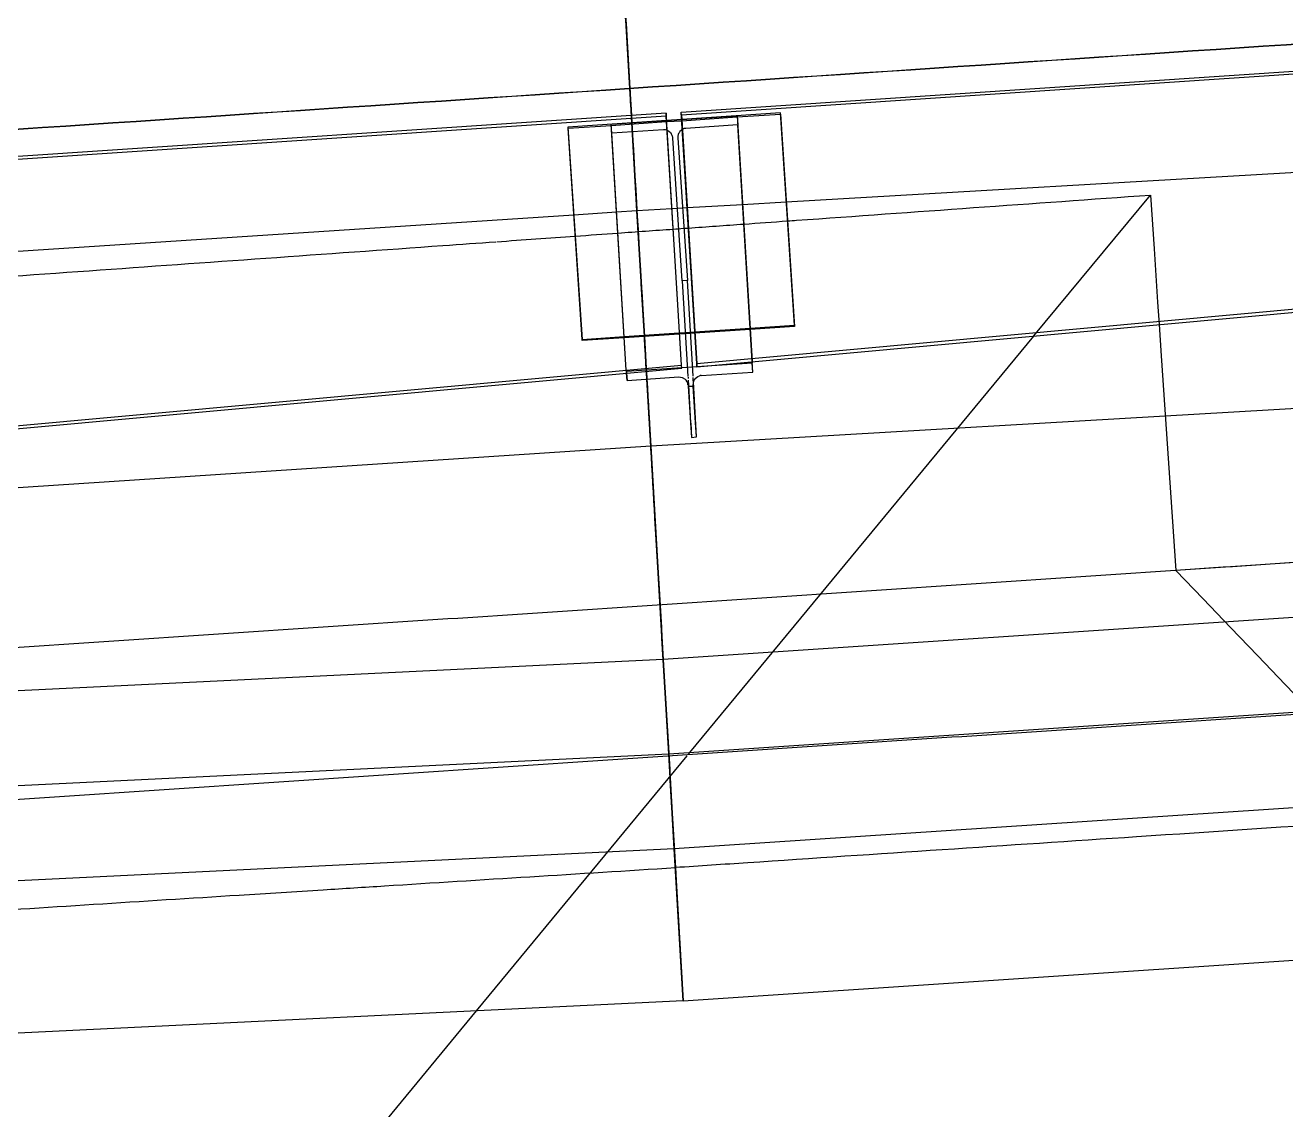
# Model space of a CAD drawing. Header units: metres. Extents: x -1161 to -1080, y 3 to 563.
# Drawn here: x -1094.042 to -1092.385, y 543.715 to 545.142 of the extents above; entities that cross this region are included whole.
import ezdxf

# ---------------------------------------------------------------- set-up
doc = ezdxf.new("R2010")
doc.units = ezdxf.units.M
doc.layers.add('A-GENM', color=7, linetype='Continuous', lineweight=35)

# ---------------------------------------------------------------- blocks, each defined once
blk = doc.blocks.new('SCR_SE_1 - SCR_SE_1-66993702-DRG-2873171 - BARRIER LAYOUT')
at = {"layer": 'A-GENM', "color": 253, "lineweight": 25, "true_color": 0xa3a3a3}
for p, q in [((0, 0.004), (0, 0)), ((0, 0.004), (1.18, 0.004)), ((0.0017, -0.3281), (0, 0.004)), ((0, 0), (1.18, 0)), ((0.0009, -0.1838), (0, 0)), ((1.18, 0), (1.18, 0.004)), ((1.18, 0.004), (1.182, -0.357)), ((1.18, 0), (1.182, -0.357)), ((0.0017, -0.3281), (0.0009, -0.1838)), ((0.0017, -0.3321), (0.0017, -0.3281)), ((1.182, -0.357), (0.0017, -0.3281)), ((0.0017, -0.3318), (0.0017, -0.3281)), ((1.182, -0.3609), (0.0017, -0.3321)), ((1.182, -0.357), (1.182, -0.3609)), ((1.182, -0.357), (1.182, -0.3609))]:
    blk.add_line(p, q, dxfattribs=at)
blk = doc.blocks.new('SCR_SE_2 - SCR_SE_2-66993703-DRG-2873171 - BARRIER LAYOUT')
at = {"layer": 'A-GENM', "color": 253, "lineweight": 25, "true_color": 0xa3a3a3}
for p, q in [((0, 0.004), (0, 0)), ((1.18, 0.0039), (0, 0.004)), ((0.0016, -0.2988), (0, 0.004)), ((0.0009, -0.1696), (0, 0)), ((0.0001, 0), (1.18, 0)), ((1.18, 0), (1.18, 0.0039)), ((1.1817, -0.3276), (1.18, 0.0039)), ((1.18, 0), (1.18, -0.0059)), ((1.18, -0.0059), (1.1809, -0.1852)), ((0.0015, -0.2988), (0.0009, -0.1696)), ((1.1809, -0.1852), (1.1817, -0.3276)), ((0.0016, -0.3025), (0.0015, -0.2988)), ((0.0016, -0.3027), (0.0016, -0.2988)), ((0.0016, -0.2988), (1.1817, -0.3276)), ((1.1817, -0.3316), (0.0016, -0.3027)), ((1.1817, -0.3276), (1.1817, -0.3316)), ((1.1817, -0.3316), (1.1817, -0.3276))]:
    blk.add_line(p, q, dxfattribs=at)
blk = doc.blocks.new('PLATE ph - PLATE ph-V18-DRG-2873171 - BARRIER LAYOUT')
at = {"layer": 'A-GENM', "color": 253, "lineweight": 25, "true_color": 0xa3a3a3}
for p, q in [((-1093.0492, 545.0263), (-1093.1789, 545.0176)), ((-1093.106, 545.021), (-1093.0491, 545.0248)), ((-1093.0306, 544.747), (-1093.0492, 545.0263)), ((-1093.0491, 545.0248), (-1093.0492, 545.0263)), ((-1093.0491, 545.0248), (-1093.0305, 544.7455)), ((-1093.1989, 545.0163), (-1093.3286, 545.0076)), ((-1093.3286, 545.0076), (-1093.31, 544.7284)), ((-1093.3286, 545.0076), (-1093.3285, 545.0061)), ((-1093.3285, 545.0061), (-1093.2716, 545.0099)), ((-1093.3099, 544.7284), (-1093.3285, 545.0061)), ((-1093.2716, 545.0099), (-1093.1988, 545.0148)), ((-1093.1789, 545.0176), (-1093.1989, 545.0163)), ((-1093.1988, 545.0148), (-1093.1788, 545.0161)), ((-1093.1788, 545.0161), (-1093.106, 545.021)), ((-1093.1618, 544.7382), (-1093.0889, 544.7431)), ((-1093.0888, 544.7416), (-1093.1617, 544.7368)), ((-1093.0889, 544.7431), (-1093.0306, 544.747)), ((-1093.0305, 544.7455), (-1093.0888, 544.7416)), ((-1093.0306, 544.747), (-1093.0305, 544.7455)), ((-1093.31, 544.7284), (-1093.2546, 544.7321)), ((-1093.3098, 544.7269), (-1093.31, 544.7284)), ((-1093.3098, 544.7269), (-1093.3099, 544.7284)), ((-1093.2545, 544.7306), (-1093.3098, 544.7269)), ((-1093.2546, 544.7321), (-1093.1821, 544.7369)), ((-1093.1821, 544.7354), (-1093.2545, 544.7306)), ((-1093.1817, 544.7369), (-1093.168, 544.7378)), ((-1093.1679, 544.7363), (-1093.1816, 544.7354)), ((-1093.1617, 544.7368), (-1093.1674, 544.7364)), ((-1093.1669, 544.7379), (-1093.1618, 544.7382))]:
    blk.add_line(p, q, dxfattribs=at)
blk = doc.blocks.new('POST_2220_1B_310UB - 1B-68560599-DRG-2873171 - BARRIER LAYOUT')
at = {"layer": 'A-GENM', "color": 253, "lineweight": 25, "true_color": 0xa3a3a3}
for p, q in [((-1093.1789, 545.0176), (-1093.1061, 545.0225)), ((-1093.1061, 545.0225), (-1093.1053, 545.0105)), ((-1093.1061, 545.0225), (-1093.0862, 544.6992)), ((-1093.2717, 545.0114), (-1093.1989, 545.0163)), ((-1093.2709, 544.9995), (-1093.2717, 545.0114)), ((-1093.2518, 544.688), (-1093.2717, 545.0114)), ((-1093.1989, 545.0163), (-1093.1789, 545.0176)), ((-1093.1734, 545.006), (-1093.1756, 545.0056)), ((-1093.1054, 545.0105), (-1093.1734, 545.006)), ((-1093.0862, 544.6992), (-1093.1053, 545.0105)), ((-1093.2028, 545.004), (-1093.2709, 544.9995)), ((-1093.2518, 544.688), (-1093.2709, 544.9995)), ((-1093.2005, 545.0039), (-1093.2028, 545.004)), ((-1093.1984, 545.0034), (-1093.2005, 545.0039)), ((-1093.1945, 545.0011), (-1093.1981, 545.0033)), ((-1093.1782, 544.8053), (-1093.1907, 544.9932)), ((-1093.184, 544.9937), (-1093.1715, 544.8057)), ((-1093.1781, 545.0045), (-1093.1813, 545.002)), ((-1093.1756, 545.0056), (-1093.1777, 545.0048)), ((-1093.1722, 544.8057), (-1093.1782, 544.8053)), ((-1093.1782, 544.8053), (-1093.1708, 544.6798)), ((-1093.1641, 544.6802), (-1093.1715, 544.8057)), ((-1093.1789, 544.6909), (-1093.2517, 544.6861)), ((-1093.0861, 544.6971), (-1093.1789, 544.6909)), ((-1093.0853, 544.6855), (-1093.0862, 544.6992)), ((-1093.0862, 544.6991), (-1093.0861, 544.6971)), ((-1093.0853, 544.6855), (-1093.0861, 544.6971)), ((-1093.2517, 544.6861), (-1093.2518, 544.688)), ((-1093.2517, 544.6861), (-1093.2518, 544.688)), ((-1093.2517, 544.6861), (-1093.2516, 544.684)), ((-1093.2515, 544.684), (-1093.2517, 544.6861)), ((-1093.2516, 544.684), (-1093.2509, 544.6744)), ((-1093.2509, 544.6744), (-1093.2515, 544.684)), ((-1093.2509, 544.6744), (-1093.1829, 544.679)), ((-1093.1829, 544.679), (-1093.1806, 544.6789)), ((-1093.1806, 544.6789), (-1093.1784, 544.6784)), ((-1093.1784, 544.6784), (-1093.1746, 544.6762)), ((-1093.1707, 544.6789), (-1093.1706, 544.6771)), ((-1093.1705, 544.6748), (-1093.1704, 544.6731)), ((-1093.1638, 544.6754), (-1093.164, 544.6785)), ((-1093.1637, 544.6733), (-1093.1638, 544.675)), ((-1093.1612, 544.6771), (-1093.1577, 544.6798)), ((-1093.1577, 544.6798), (-1093.1557, 544.6806)), ((-1093.1557, 544.6806), (-1093.1545, 544.6808)), ((-1093.1534, 544.6809), (-1093.0853, 544.6855)), ((-1093.1707, 544.6685), (-1093.1706, 544.6667)), ((-1093.1706, 544.6667), (-1093.1639, 544.6671)), ((-1093.1706, 544.6667), (-1093.1673, 544.6186)), ((-1093.1703, 544.6724), (-1093.1702, 544.6707)), ((-1093.1702, 544.6704), (-1093.1701, 544.6685)), ((-1093.1701, 544.6683), (-1093.1672, 544.6186)), ((-1093.1639, 544.6671), (-1093.164, 544.6689)), ((-1093.1607, 544.619), (-1093.1639, 544.6671)), ((-1093.1594, 544.6001), (-1093.1636, 544.6726)), ((-1093.1673, 544.6186), (-1093.166, 544.5996)), ((-1093.1671, 544.6181), (-1093.166, 544.5996)), ((-1093.1594, 544.6001), (-1093.1607, 544.619)), ((-1093.166, 544.5996), (-1093.1594, 544.6001))]:
    blk.add_line(p, q, dxfattribs=at)
for centre, start_param, end_param in [((-1093.1821, 544.6677), 0.005558, 0.79098), ((-1093.1527, 544.6697), 2.361753, 3.147174), ((-1093.1527, 544.6697), 1.626409, 1.676451), ((-1093.1527, 544.6697), 1.576366, 1.626409)]:
    blk.add_ellipse(centre, major_axis=(0.0114, 0.0007), ratio=0.989162, start_param=start_param, end_param=end_param, dxfattribs=at)
for points in [[(-1093.1907, 544.9932), (-1093.1908, 544.9948), (-1093.1916, 544.9977), (-1093.1934, 545.0001), (-1093.1945, 545.0011)], [(-1093.1813, 545.002), (-1093.1822, 545.0009), (-1093.1837, 544.9982), (-1093.1841, 544.9952), (-1093.184, 544.9937)]]:
    blk.add_open_spline(points, degree=3, dxfattribs=at)
blk = doc.blocks.new('Top of Pavement - RL A - Top of Pavement - RL A-68818558-DRG-2873171 - BARRIER LAYOUT')
at = {"layer": 'A-GENM', "color": 9, "lineweight": 25, "true_color": 0xbebebe}
blk.add_open_spline([(144.5871, -2.0723), (144.6064, -2.1294), (144.6707, -2.3192), (144.7798, -2.6417), (144.9146, -3.04), (145.0494, -3.4383), (145.1842, -3.8366), (145.319, -4.2349), (145.4538, -4.6331), (145.5886, -5.0314), (145.7234, -5.4297), (145.8263, -5.7337), (145.8842, -5.9048), (145.8972, -5.9433)], degree=3, knots=[0.7010705, 0.7010705, 0.7010705, 0.7010705, 0.70231214, 0.70520231, 0.70809249, 0.71098266, 0.71387283, 0.71676301, 0.71965318, 0.72254335, 0.72543353, 0.7283237, 0.72916006, 0.72916006, 0.72916006, 0.72916006], dxfattribs=at)
for points in [[(145.1092, -2.9944), (145.0643, -2.8616), (145.0193, -2.7289), (144.9744, -2.5961)], [(145.244, -3.3927), (145.1991, -3.2599), (145.1541, -3.1271), (145.1092, -2.9944)], [(145.3788, -3.7909), (145.3339, -3.6582), (145.2889, -3.5254), (145.244, -3.3927)], [(145.5136, -4.1892), (145.4686, -4.0565), (145.4237, -3.9237), (145.3788, -3.7909)], [(145.6484, -4.5875), (145.6034, -4.4548), (145.5585, -4.322), (145.5136, -4.1892)]]:
    blk.add_open_spline(points, degree=3, dxfattribs=at)
blk = doc.blocks.new('T2DPAA-T2D-C3S-RS-M3D-100334_rvt-1-DRG-2873171 - BARRIER LAYOUT')
at = {"layer": 'A-GENM', "color": 9, "lineweight": 25, "true_color": 0xbebebe}
for p, q in [((-1093.2472, 545.0584), (-1093.2589, 545.2581)), ((-1093.2589, 545.2581), (-1093.2472, 545.0584)), ((-1092.5531, 544.7772), (-1092.5511, 544.748)), ((-1092.5511, 544.748), (-1092.5483, 544.7067)), ((-1092.5483, 544.7067), (-1092.5435, 544.6361)), ((-1092.5435, 544.6361), (-1092.5388, 544.5656)), ((-1092.5388, 544.5656), (-1092.534, 544.4951)), ((-1092.534, 544.4951), (-1092.5292, 544.4245)), ((-1092.5292, 544.4245), (-1092.4933, 544.387)), ((-1092.4933, 544.387), (-1092.4573, 544.3496)), ((-1092.4573, 544.3496), (-1092.4214, 544.3121)), ((-1092.4214, 544.3121), (-1092.3854, 544.2746)), ((-1092.3854, 544.2746), (-1092.3495, 544.2371))]:
    blk.add_line(p, q, dxfattribs=at)
at = {"layer": 'A-GENM', "color": 253, "lineweight": 25, "true_color": 0xa3a3a3}
for p, q in [((-1093.2451, 545.023), (-1093.2472, 545.0584)), ((-1093.2472, 545.0584), (-1093.2451, 545.023)), ((-1093.2446, 545.0132), (-1093.2451, 545.023)), ((-1093.2451, 545.023), (-1093.2446, 545.0132)), ((-1093.2378, 544.8974), (-1093.2446, 545.0132)), ((-1093.2446, 545.0132), (-1093.2378, 544.8974)), ((-1092.1229, 544.9626), (-1093.0414, 544.9089)), ((-1092.1229, 544.9626), (-1093.0414, 544.9089)), ((-1093.0414, 544.9089), (-1093.0989, 544.9055)), ((-1093.0414, 544.9089), (-1093.0989, 544.9055)), ((-1093.3209, 544.892), (-1094.2389, 544.8318)), ((-1093.3209, 544.892), (-1094.2389, 544.8318)), ((-1093.2646, 544.8957), (-1093.3209, 544.892)), ((-1093.2646, 544.8957), (-1093.3209, 544.892)), ((-1093.2378, 544.8974), (-1093.2646, 544.8957)), ((-1093.2378, 544.8974), (-1093.2646, 544.8957)), ((-1093.1918, 544.9001), (-1093.2378, 544.8974)), ((-1093.1918, 544.9001), (-1093.2378, 544.8974)), ((-1093.2281, 544.7323), (-1093.2378, 544.8974)), ((-1093.2378, 544.8974), (-1093.2281, 544.7323)), ((-1093.1782, 544.9009), (-1093.1918, 544.9001)), ((-1093.1782, 544.9009), (-1093.1918, 544.9001)), ((-1093.1718, 544.9013), (-1093.1778, 544.9009)), ((-1093.1718, 544.9013), (-1093.1778, 544.9009)), ((-1093.0989, 544.9055), (-1093.1718, 544.9013)), ((-1093.0989, 544.9055), (-1093.1718, 544.9013)), ((-1093.2257, 544.6904), (-1093.2281, 544.7323)), ((-1093.2281, 544.7323), (-1093.2257, 544.6904)), ((-1090.8407, 544.7272), (-1093.2197, 544.588)), ((-1090.8407, 544.7272), (-1093.2197, 544.588)), ((-1093.2254, 544.6864), (-1093.2257, 544.6904)), ((-1093.2257, 544.6904), (-1093.2254, 544.6864)), ((-1093.2248, 544.6762), (-1093.2254, 544.6864)), ((-1093.2254, 544.6864), (-1093.2248, 544.6762)), ((-1093.2197, 544.588), (-1093.2248, 544.6762)), ((-1093.2248, 544.6762), (-1093.2197, 544.588)), ((-1093.2197, 544.588), (-1094.3559, 544.5135)), ((-1093.2197, 544.588), (-1094.3559, 544.5135)), ((-1093.2033, 544.3076), (-1093.2197, 544.588)), ((-1093.2197, 544.588), (-1093.2033, 544.3076)), ((-1090.8407, 544.4643), (-1093.2033, 544.3076)), ((-1090.8407, 544.3393), (-1093.196, 544.1831)), ((-1093.2033, 544.3076), (-1094.9287, 544.2237)), ((-1093.196, 544.1831), (-1093.2033, 544.3076)), ((-1093.2033, 544.3076), (-1093.196, 544.1831)), ((-1090.8407, 544.214), (-1093.1887, 544.0583)), ((-1093.196, 544.1831), (-1094.9204, 544.099)), ((-1093.1887, 544.0583), (-1093.196, 544.1831)), ((-1093.196, 544.1831), (-1093.1887, 544.0583)), ((-1093.1887, 544.0583), (-1094.9121, 543.9743)), ((-1093.177, 543.8587), (-1093.1887, 544.0583)), ((-1093.1887, 544.0583), (-1093.177, 543.8587)), ((-1093.1872, 544.0337), (-1093.1862, 544.0166)), ((-1093.1862, 544.0166), (-1093.1872, 544.0337)), ((-1093.1862, 544.0166), (-1093.177, 543.8587)), ((-1093.177, 543.8587), (-1093.1862, 544.0166)), ((-1093.177, 543.8587), (-1090.8407, 544.0136)), ((-1093.177, 543.8587), (-1094.8988, 543.7747))]:
    blk.add_line(p, q, dxfattribs=at)
at = {"layer": 'A-GENM', "color": 254, "lineweight": 25, "true_color": 0xd1d1d1}
for p, q in [((-1092.7157, 544.733), (-1092.5626, 544.9183)), ((-1093.1683, 544.1849), (-1092.7161, 544.7325)), ((-1093.4488, 543.8454), (-1093.1717, 544.1809)), ((-1093.1704, 544.1824), (-1093.1689, 544.1843)), ((-1093.6055, 543.6556), (-1093.4488, 543.8454))]:
    blk.add_line(p, q, dxfattribs=at)
at = {"layer": 'A-GENM', "color": 9, "lineweight": 25, "true_color": 0xbebebe, "flags": 128}
blk.add_lwpolyline([(-1092.5626, 544.9183), (-1092.5578, 544.8477), (-1092.5531, 544.7772)], dxfattribs=at)
at = {"layer": 'A-GENM', "color": 253, "lineweight": 25, "true_color": 0xa3a3a3}
for points, knots in [([(-1094.9767, 544.9431), (-1094.6475, 544.965), (-1093.989, 545.009), (-1093.0011, 545.0749), (-1092.0131, 545.1407), (-1091.293, 545.1887), (-1090.9022, 545.2147), (-1090.8407, 545.2188)], [0, 0, 0, 0, 0.05, 0.1, 0.15, 0.2, 0.2093371, 0.2093371, 0.2093371, 0.2093371]), ([(-1091.5559, 544.1425), (-1091.5943, 544.1399), (-1091.7337, 544.1306), (-1092.0753, 544.1078), (-1092.549, 544.0762), (-1092.9216, 544.0514), (-1093.0921, 544.04)], [-0.2988539, -0.2988539, -0.2988539, -0.2988539, -0.2777778, -0.2222222, -0.1111111, -0.0174378, -0.0174378, -0.0174378, -0.0174378]), ([(-1094.9087, 543.9234), (-1094.845, 543.9276), (-1094.7175, 543.936), (-1094.5262, 543.9484), (-1094.3349, 543.9609), (-1094.1437, 543.9732), (-1093.9524, 543.9855), (-1093.788, 543.9959), (-1093.6873, 544.0023), (-1093.6504, 544.0046)], [0, 0, 0, 0, 0.1111111, 0.2222222, 0.3333333, 0.4444444, 0.5555556, 0.6666667, 0.7309554, 0.7309554, 0.7309554, 0.7309554])]:
    blk.add_open_spline(points, degree=3, knots=knots, dxfattribs=at)
at = {"layer": 'A-GENM', "color": 9, "lineweight": 25, "true_color": 0xbebebe}
for points in [[(-1093.2545, 545.183), (-1093.2521, 545.1415), (-1093.2496, 545.1), (-1093.2472, 545.0584)], [(-1093.2472, 545.0584), (-1093.2496, 545.1), (-1093.2521, 545.1415), (-1093.2545, 545.183)], [(-1092.0131, 545.1407), (-1092.3424, 545.1187), (-1092.6718, 545.0968), (-1093.0011, 545.0748)], [(-1093.0011, 545.0748), (-1093.3304, 545.0529), (-1093.6597, 545.0309), (-1093.9889, 545.009)], [(-1093.9889, 545.009), (-1094.3182, 544.987), (-1094.6475, 544.965), (-1094.9767, 544.9431)], [(-1093.2629, 544.8683), (-1093.2387, 544.87), (-1093.2144, 544.8718), (-1093.1901, 544.8735)], [(-1093.1901, 544.8735), (-1093.1856, 544.8738), (-1093.1811, 544.8741), (-1093.1765, 544.8745)], [(-1093.1761, 544.8745), (-1093.1741, 544.8746), (-1093.1721, 544.8748), (-1093.1702, 544.8749)], [(-1093.1702, 544.8749), (-1093.1459, 544.8767), (-1093.1216, 544.8784), (-1093.0973, 544.8801)], [(-1093.0973, 544.8801), (-1093.0782, 544.8815), (-1093.059, 544.8829), (-1093.0398, 544.8842)], [(-1093.4931, 544.8519), (-1093.4699, 544.8535), (-1093.4466, 544.8552), (-1093.4233, 544.8569)], [(-1093.4222, 544.8569), (-1093.3878, 544.8594), (-1093.3534, 544.8618), (-1093.319, 544.8643)], [(-1093.319, 544.8643), (-1093.3003, 544.8656), (-1093.2816, 544.867), (-1093.2629, 544.8683)], [(-1093.2007, 544.2636), (-1093.1962, 544.1869), (-1093.1917, 544.1103), (-1093.1872, 544.0337)], [(-1093.1872, 544.0337), (-1093.1917, 544.1103), (-1093.1962, 544.1869), (-1093.2007, 544.2636)], [(-1093.3785, 544.0217), (-1093.3148, 544.0257), (-1093.251, 544.0297), (-1093.1872, 544.0337)], [(-1093.0921, 544.04), (-1093.1238, 544.0379), (-1093.1555, 544.0358), (-1093.1872, 544.0337)], [(-1093.5698, 544.0097), (-1093.5061, 544.0137), (-1093.4423, 544.0178), (-1093.3785, 544.0217)], [(-1093.6504, 544.0046), (-1093.6236, 544.0063), (-1093.5967, 544.008), (-1093.5698, 544.0097)]]:
    blk.add_open_spline(points, degree=3, dxfattribs=at)
at = {"layer": 'A-GENM', "color": 253, "lineweight": 25, "true_color": 0xa3a3a3}
for points in [[(-1093.2472, 545.0584), (-1093.2465, 545.0466), (-1093.2458, 545.0348), (-1093.2451, 545.023)], [(-1093.2451, 545.023), (-1093.2458, 545.0348), (-1093.2465, 545.0466), (-1093.2472, 545.0584)], [(-1093.2451, 545.023), (-1093.2449, 545.0198), (-1093.2447, 545.0165), (-1093.2446, 545.0132)], [(-1093.2446, 545.0132), (-1093.2447, 545.0165), (-1093.2449, 545.0198), (-1093.2451, 545.023)], [(-1093.2446, 545.0132), (-1093.2391, 544.9196), (-1093.2336, 544.826), (-1093.2281, 544.7323)], [(-1093.241, 544.9531), (-1093.2422, 544.9732), (-1093.2434, 544.9932), (-1093.2446, 545.0132)], [(-1093.2281, 544.7323), (-1093.2324, 544.8059), (-1093.2367, 544.8795), (-1093.241, 544.9531)], [(-1093.2281, 544.7323), (-1093.2279, 544.7293), (-1093.2278, 544.7263), (-1093.2276, 544.7233)], [(-1093.2276, 544.7233), (-1093.2278, 544.7263), (-1093.2279, 544.7293), (-1093.2281, 544.7323)], [(-1093.2276, 544.7233), (-1093.2269, 544.711), (-1093.2262, 544.6987), (-1093.2254, 544.6864)], [(-1093.2254, 544.6864), (-1093.2262, 544.6987), (-1093.2269, 544.711), (-1093.2276, 544.7233)], [(-1093.2254, 544.6864), (-1093.2252, 544.683), (-1093.225, 544.6796), (-1093.2248, 544.6762)], [(-1093.2248, 544.6762), (-1093.225, 544.6796), (-1093.2252, 544.683), (-1093.2254, 544.6864)], [(-1093.2248, 544.6762), (-1093.2213, 544.6152), (-1093.2177, 544.5543), (-1093.2141, 544.4934)], [(-1093.2141, 544.4934), (-1093.2177, 544.5543), (-1093.2213, 544.6152), (-1093.2248, 544.6762)], [(-1093.2141, 544.4934), (-1093.2097, 544.4168), (-1093.2052, 544.3402), (-1093.2007, 544.2636)], [(-1093.2007, 544.2636), (-1093.2052, 544.3402), (-1093.2097, 544.4168), (-1093.2141, 544.4934)]]:
    blk.add_open_spline(points, degree=3, dxfattribs=at)
at = {"layer": 'A-GENM', "color": 9, "lineweight": 25, "true_color": 0xbebebe}
for points, knots in [([(-1093.0398, 544.8842), (-1093.0358, 544.8845), (-1092.8767, 544.8959), (-1092.7177, 544.9072), (-1092.5626, 544.9183)], [0.8860512, 0.8860512, 0.8860512, 0.8860512, 0.8888889, 1, 1, 1, 1]), ([(-1094.2367, 544.799), (-1094.2215, 544.8), (-1094.1287, 544.8066), (-1093.8809, 544.8243), (-1093.6482, 544.8408), (-1093.4931, 544.8519)], [0.6002005, 0.6002005, 0.6002005, 0.6002005, 0.6111111, 0.6666667, 0.7777778, 0.7777778, 0.7777778, 0.7777778]), ([(-1090.8407, 544.5371), (-1090.8736, 544.5349), (-1091.0389, 544.5239), (-1091.3368, 544.504), (-1091.7343, 544.4775), (-1092.1317, 544.451), (-1092.3967, 544.4334), (-1092.5292, 544.4245)], [-0.1573396, -0.1573396, -0.1573396, -0.1573396, -0.1481481, -0.1111111, -0.0740741, -0.037037, 0, 0, 0, 0])]:
    blk.add_open_spline(points, degree=3, knots=knots, dxfattribs=at)
at = {"layer": 'A-GENM', "color": 253, "lineweight": 25, "true_color": 0xa3a3a3, "rotation": 75.11694444444437}
blk.add_blockref('Top of Pavement - RL A - Top of Pavement - RL A-68818558-DRG-2873171 - BARRIER LAYOUT', (-1134.0578, 404.8616), dxfattribs=at)
at = {"layer": 'A-GENM', "color": 253, "lineweight": 25, "true_color": 0xa3a3a3, "extrusion": (0, 0, -1)}
for name, p, rotation in [('SCR_SE_2 - SCR_SE_2-66993703-DRG-2873171 - BARRIER LAYOUT', (1092.0019, 545.102), 356.1843198733235), ('SCR_SE_1 - SCR_SE_1-66993702-DRG-2873171 - BARRIER LAYOUT', (1093.1993, 545.0221), 356.1843056642884)]:
    blk.add_blockref(name, p, dxfattribs=dict(at, rotation=rotation))
at = {"layer": 'A-GENM', "color": 253, "lineweight": 25, "true_color": 0xa3a3a3}
for name in ['PLATE ph - PLATE ph-V18-DRG-2873171 - BARRIER LAYOUT', 'POST_2220_1B_310UB - 1B-68560599-DRG-2873171 - BARRIER LAYOUT']:
    blk.add_blockref(name, (0, 0), dxfattribs=at)

msp = doc.modelspace()

# ---------------------------------------------------------------- block references
at = {"lineweight": 5}
msp.add_blockref('T2DPAA-T2D-C3S-RS-M3D-100334_rvt-1-DRG-2873171 - BARRIER LAYOUT', (0, 0), dxfattribs=at)

doc.saveas('drawing.dxf')
